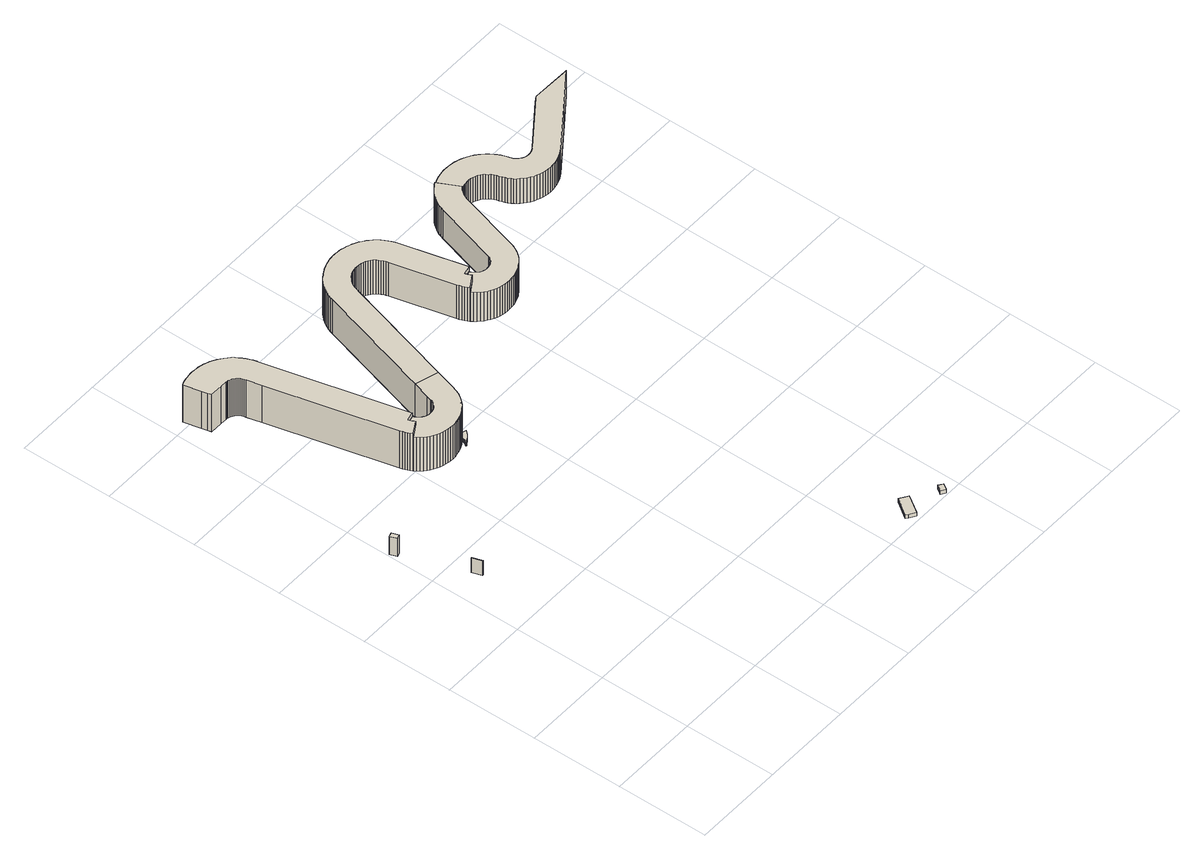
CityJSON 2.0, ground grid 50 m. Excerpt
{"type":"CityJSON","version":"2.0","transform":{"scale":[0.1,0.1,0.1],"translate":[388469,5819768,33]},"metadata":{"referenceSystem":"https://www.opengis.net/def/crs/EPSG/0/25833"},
"CityObjects":{
"building1":{"type":"Building","attributes":{"Gemeindeschluessel":"11000001","BezugspunktDach":"2200","function":"51009_1610","measuredHeight":11.94,"storeysAboveGround":0},"address":[{"country":"Germany","locality":"Berlin"}],"geometry":[{"type":"Solid","lod":"1","boundaries":[[[[0,1,2,3]],[[4,5,6,7]],[[4,7,3,2]],[[5,4,2,1]],[[6,5,1,0]],[[7,6,0,3]]]]}]},
"building2":{"type":"Building","attributes":{"name":"(II)","Gemeindeschluessel":"11000001","BezugspunktDach":"2200","function":"51009_1610","measuredHeight":9.49,"storeysAboveGround":0},"address":[{"country":"Germany","locality":"Berlin"}],"geometry":[{"type":"Solid","lod":"1","boundaries":[[[[8,9,10,11]],[[12,13,14,15]],[[12,15,11,10]],[[13,12,10,9]],[[14,13,9,8]],[[15,14,8,11]]]]}]},
"building3":{"type":"Building","attributes":{"Gemeindeschluessel":"11000001","function":"31001_1010"},"address":[{"country":"Germany","locality":"Berlin","thoroughfareNumber":"31, 33, 35, 37, 39, 41, 43","thoroughfareName":"Joachim-Karnatz-Allee"}],"children":["building3-1","building3-2"]},
"building3-1":{"type":"BuildingPart","attributes":{"BezugspunktDach":"2200","measuredHeight":24.38,"storeysAboveGround":8},"parents":["building3"],"geometry":[{"type":"MultiSurface","lod":"1","boundaries":[[[16,17,18,19,20,21,22,23,24,25,26,27,28,29,30,31,32,33,34,35,36,37,38,39,40,41,42,43,44,45,46,47,48,49,50,51,52,53,54,55,56,57,58,59,60,61,62,63,64,65,66,67,68,69,70,71,72,73,74,75]],[[76,77,78,79,80,81,82,83,84,85,86,87,88,89,90,91,92,93,94,95,96,97,98,99,100,101,102,103,104,105,106,107,108,109,110,111,112,113,114,115,116,117,118,119,120,121,122,123,124,125,126,127,128,129,130,131,132,133,134,135]],[[76,135,75,74]],[[77,76,74,73]],[[78,77,73,72]],[[79,78,72,71]],[[80,79,71,70]],[[81,80,70,69]],[[82,81,69,68]],[[83,82,68,67]],[[84,83,67,66]],[[85,84,66,65]],[[86,85,65,64]],[[87,86,64,63]],[[88,87,63,62]],[[89,88,62,61]],[[90,89,61,60]],[[91,90,60,59]],[[92,91,59,58]],[[93,92,58,57]],[[94,93,57,56]],[[95,94,56,55]],[[96,95,55,54]],[[97,96,54,53]],[[98,97,53,52]],[[99,98,52,51]],[[100,99,51,50]],[[101,100,50,49]],[[102,101,49,48]],[[103,102,48,47]],[[104,103,47,46]],[[105,104,46,45]],[[106,105,45,44]],[[136,137,44,43]],[[138,139,42,41]],[[140,138,41,40]],[[111,141,140,40,39]],[[142,141,111,39,38]],[[113,112,38,37]],[[114,113,37,36]],[[115,114,36,35]],[[116,115,35,34]],[[117,116,34,33]],[[118,117,33,32]],[[119,118,32,31]],[[120,119,31,30]],[[121,120,30,29]],[[122,121,29,28]],[[123,122,28,27]],[[124,123,27,26]],[[125,124,26,25]],[[126,125,25,24]],[[127,126,24,23]],[[128,127,23,22]],[[129,128,22,21]],[[130,129,21,20]],[[131,130,20,19]],[[132,131,19,18]],[[133,132,18,17]],[[134,133,17,16]],[[135,134,16,75]],[[107,106,137,136]],[[107,136,139,108]],[[109,108,143,139,138]],[[110,109,138,140]],[[110,140,141,111]],[[112,111,141,142]]]}]},
"building3-2":{"type":"BuildingPart","attributes":{"BezugspunktDach":"2200","measuredHeight":21.93,"storeysAboveGround":8},"parents":["building3"],"geometry":[{"type":"MultiSurface","lod":"1","boundaries":[[[144,145,146,147,148,149,150,151,152,153,154,155,156,157,158,159,160,161,162,163,164,165,166,167,168,169,170,171,172,173,174,175,176,177,178,179,180,181,182,183,184,185,186,187,188,189,190,191,192,193,194,195,196,197,198,199,200,201,202,203,204,205,137,136,139,138,140,141,142]],[[111,110,109,108,107,106,206,207,208,209,210,211,212,213,214,215,216,217,218,219,220,221,222,223,224,225,226,227,228,229,230,231,232,233,234,235,236,237,238,239,240,241,242,243,244,245,246,247,248,249,250,251,252,253,254,255,256,257,258,259,260,261,262,263,264,265,266,267,112]],[[112,142,112,111]],[[110,111,141,111,110,140]],[[109,110,109,138]],[[108,109,268,109,108,139]],[[206,106,137,205]],[[207,206,205,204]],[[208,207,204,203]],[[209,208,203,202]],[[210,209,202,201]],[[211,210,201,200]],[[212,211,200,199]],[[213,212,199,198]],[[214,213,198,197]],[[215,214,197,196]],[[216,215,196,195]],[[217,216,195,194]],[[218,217,194,193]],[[219,218,193,192]],[[220,219,192,191]],[[221,220,191,190]],[[222,221,190,189]],[[223,222,189,188]],[[224,223,188,187]],[[225,224,187,186]],[[226,225,186,185]],[[227,226,185,184]],[[228,227,184,183]],[[229,228,183,182]],[[230,229,182,181]],[[231,230,181,180]],[[232,231,180,179]],[[233,232,179,178]],[[234,233,178,177]],[[235,234,177,176]],[[236,235,176,175]],[[237,236,175,174]],[[238,237,174,173]],[[239,238,173,172]],[[240,239,172,171]],[[241,240,171,170]],[[242,241,170,169]],[[243,242,169,168]],[[244,243,168,167]],[[245,244,167,166]],[[246,245,166,165]],[[247,246,165,164]],[[248,247,164,163]],[[249,248,163,162]],[[250,249,162,161]],[[251,250,161,160]],[[252,251,160,159]],[[253,252,159,158]],[[254,253,158,157]],[[255,254,157,156]],[[256,255,156,155]],[[257,256,155,154]],[[258,257,154,153]],[[259,258,153,152]],[[260,259,152,151]],[[261,260,151,150]],[[262,261,150,149]],[[263,262,149,148]],[[264,263,148,147]],[[265,264,147,146]],[[266,265,146,145]],[[267,266,145,144]],[[112,267,144,142]],[[111,112,142,141,269]],[[140,138,109,110]],[[138,139,108,109,268]],[[107,108,139,136]],[[106,107,270,136,137]]]}]},
"building4":{"type":"Building","attributes":{"Gemeindeschluessel":"11000001","function":"31001_2500"},"address":[{"country":"Germany","locality":"Berlin","thoroughfareNumber":"31 (1)","thoroughfareName":"Joachim-Karnatz-Allee"}],"children":["building4-1","building4-2"]},
"building4-1":{"type":"BuildingPart","attributes":{"BezugspunktDach":"2200","measuredHeight":2.25,"storeysAboveGround":1},"parents":["building4"],"geometry":[{"type":"MultiSurface","lod":"1","boundaries":[[[271,272,273,274,275,276,277,278,279,280,281,282,283,284,285,286]],[[287,288,289,290,246,245,244,243,291,292,293,294,295,296,297,298]],[[287,298,286,285]],[[288,287,285,284]],[[289,288,284,283]],[[290,289,283,282]],[[246,290,282,281]],[[245,246,281,299,300]],[[244,245,280,300,301,279]],[[243,244,301,302]],[[291,243,278,277]],[[292,291,277,276]],[[293,292,276,275]],[[294,293,275,274]],[[295,294,274,273]],[[296,295,273,272]],[[297,296,272,271]],[[298,297,271,286]],[[300,299,281,280]],[[279,301,300,280]],[[302,301,279,278]]]}]},
"building4-2":{"type":"BuildingPart","attributes":{"BezugspunktDach":"2200","measuredHeight":21.9,"storeysAboveGround":1},"parents":["building4"],"geometry":[{"type":"MultiSurface","lod":"1","boundaries":[[[166,167,168,303,304,305,306,165]],[[307,308,309,310,302,301,300,299]],[[307,299,165,306]],[[308,307,306,305]],[[309,308,305,304]],[[310,309,304,303]],[[302,310,303,168]],[[301,279,278,302,168,167]],[[300,280,279,301,167,166]],[[281,280,166,165]],[[302,278,279,301]],[[301,279,280,300]],[[311,299,300,280,281]]]}]},
"building5":{"type":"Building","attributes":{"Gemeindeschluessel":"11000001","BezugspunktDach":"2200","function":"51009_1610","measuredHeight":2.27,"storeysAboveGround":0},"address":[{"country":"Germany","locality":"Berlin"}],"geometry":[{"type":"Solid","lod":"1","boundaries":[[[[312,313,314,315,316]],[[317,318,319,320,321]],[[317,321,316,315]],[[318,317,315,314]],[[319,318,314,313]],[[320,319,313,312]],[[321,320,312,316]]]]}]},
"building6":{"type":"Building","attributes":{"Gemeindeschluessel":"11000001","BezugspunktDach":"2200","function":"51009_1610","measuredHeight":2.33,"storeysAboveGround":0},"address":[{"country":"Germany","locality":"Berlin"}],"geometry":[{"type":"Solid","lod":"1","boundaries":[[[[322,323,324,325,326]],[[327,328,329,330,331]],[[327,331,326,325]],[[328,327,325,324]],[[329,328,324,323]],[[330,329,323,322]],[[331,330,322,326]]]]}]},
"building7":{"type":"Building","attributes":{"Gemeindeschluessel":"11000001","function":"31001_1010"},"address":[{"country":"Germany","locality":"Berlin","thoroughfareNumber":"1, 11, 13, 15, 17, 19, 21, 23, 25, 27, 29, 3, 5, 7, 9","thoroughfareName":"Joachim-Karnatz-Allee"}],"children":["building7-1","building7-2","building7-3"]},
"building7-1":{"type":"BuildingPart","attributes":{"BezugspunktDach":"2200","measuredHeight":22.11,"storeysAboveGround":7},"parents":["building7"],"geometry":[{"type":"MultiSurface","lod":"1","boundaries":[[[180,332,333,334,335,336,337,338,339,340,341,342,343,344,345,346,347,348,349,350,351,352,353,354,355,356,357,358,359,360,361,362,363,364,365,366,367,368,369,370,371,372,373,374,375,376,377,378,379,380,381,382,383,384,385,386,387,388,389,390,391,392,393,394,395,396,397,398,399,400,401,402,403,404,405,406,407,408,409,410,411,412,413,414,415,416,181]],[[417,418,419,420,421,422,423,424,425,426,427,428,429,430,431,432,433,434,435,436,437,438,439,440,441,442,443,444,445,446,447,448,449,450,451,452,453,454,455,456,457,458,459,460,461,462,463,464,465,466,467,468,469,470,471,472,473,474,475,476,477,478,479,480,481,482,483,484,485,486,487,488,489,490,491,492,493,494,495,496,497,498,499,500,501,502,503]],[[417,503,181,416]],[[418,417,416,415]],[[419,418,415,414]],[[420,419,414,413]],[[421,420,413,412]],[[422,421,412,411]],[[423,422,411,410]],[[424,423,410,409]],[[425,424,409,408]],[[426,425,408,407]],[[427,426,407,406]],[[428,427,406,405]],[[429,428,405,404]],[[430,429,404,403]],[[431,430,403,402]],[[432,431,402,401]],[[433,432,401,400]],[[434,433,400,399]],[[435,434,399,398]],[[436,435,398,397]],[[437,436,397,396]],[[438,437,396,395]],[[439,438,395,394]],[[440,439,394,393]],[[441,440,393,392]],[[442,441,392,391]],[[443,442,391,390]],[[444,443,390,389]],[[445,444,389,388]],[[446,445,388,387]],[[447,446,387,386]],[[448,447,386,385]],[[449,448,385,384]],[[450,449,384,383]],[[451,450,383,382]],[[452,451,382,381]],[[453,452,381,380]],[[454,453,380,379]],[[455,454,379,378]],[[456,455,378,377]],[[457,456,377,376]],[[458,457,376,375]],[[459,458,375,374]],[[460,459,374,373]],[[461,460,373,372]],[[462,461,504,372,371],[505,506,507,504]],[[508,507,371,370]],[[463,462,506,509]],[[510,508,509,511,512,464,463,370,369]],[[465,464,511,513,514,510,515,369,368]],[[516,514,368,367]],[[466,465,513,517]],[[518,516,517,519,467,466,367,366]],[[468,467,366,365]],[[469,468,365,364]],[[470,469,364,363]],[[471,470,363,362]],[[472,471,362,361]],[[473,472,361,360]],[[474,473,360,359]],[[475,474,359,358]],[[476,475,358,357]],[[477,476,357,356]],[[478,477,356,355]],[[479,478,355,354]],[[480,479,354,353]],[[481,480,353,352]],[[482,481,352,351]],[[483,482,351,350]],[[484,483,350,349]],[[485,484,349,348]],[[486,485,348,347]],[[487,486,347,346]],[[488,487,346,345]],[[489,488,345,344]],[[490,489,344,343]],[[491,490,343,342]],[[492,491,342,341]],[[493,492,341,340]],[[494,493,340,339]],[[495,494,339,338]],[[496,495,338,337]],[[497,496,337,336]],[[498,497,336,335]],[[499,498,335,334]],[[500,499,334,333]],[[501,500,333,332]],[[502,501,332,180]],[[503,502,180,181]],[[507,506,505,504]],[[509,506,507,508]],[[512,511,509,508,510]],[[515,510,514,513,511]],[[517,513,514,516]],[[519,517,516,518]]]}]},
"building7-2":{"type":"BuildingPart","attributes":{"BezugspunktDach":"2200","measuredHeight":18.82,"storeysAboveGround":7},"parents":["building7"],"geometry":[{"type":"MultiSurface","lod":"1","boundaries":[[[520,521,522,523,524,525,526,527,528,529,530,531,532,533,534,535,536,537,538,539,540,541,542,543,544,545,546,547,548,549,550,551,552,553,554,555,556,557,558,559,560,561,562,563,564,565,566,567,568,569,570,571,572,573,574,575,576,577,578,579,580,581,582,583,584,585,586,587,588,589,590,591,592,593,594,595,504,507,508,510,514,516,518]],[[517,513,511,509,506,505,596,597,598,599,600,601,602,603,604,605,606,607,608,609,610,611,612,613,614,615,616,617,618,619,620,621,622,623,624,625,626,627,628,629,630,631,632,633,634,635,636,637,638,639,640,641,642,643,644,645,646,647,648,649,650,651,652,653,654,655,656,657,658,659,660,661,662,663,664,665,666,667,668,669,670,671,519]],[[596,505,504,595]],[[597,596,595,594]],[[598,597,594,593]],[[599,598,593,592]],[[600,599,592,591]],[[601,600,591,590]],[[602,601,590,589]],[[603,602,589,588]],[[604,603,588,587]],[[605,604,587,586]],[[606,605,586,585]],[[607,606,585,584]],[[608,607,584,583]],[[609,608,583,582]],[[610,609,582,581]],[[611,610,581,580]],[[612,611,580,579]],[[613,612,579,578]],[[614,613,578,577]],[[615,614,577,576]],[[616,615,576,575]],[[617,616,575,574]],[[618,617,574,573]],[[619,618,573,572]],[[620,619,572,571]],[[621,620,571,570]],[[622,621,570,569]],[[623,622,569,568]],[[624,623,568,567]],[[625,624,567,566]],[[626,625,566,565]],[[627,626,565,564]],[[672,673,564,563]],[[628,627,674,675]],[[629,628,563,562]],[[630,629,562,561]],[[631,630,561,560]],[[632,631,560,559]],[[633,632,559,558]],[[634,633,558,557]],[[635,634,557,556]],[[636,635,556,555]],[[637,636,555,554]],[[638,637,554,553]],[[639,638,553,552]],[[640,639,552,551]],[[641,640,551,550]],[[642,641,550,549]],[[643,642,549,548]],[[644,643,548,547]],[[645,644,547,546]],[[646,645,546,545]],[[647,646,545,544]],[[648,647,544,543]],[[649,648,543,542]],[[650,649,542,541]],[[651,650,541,540]],[[652,651,540,539]],[[653,652,539,538]],[[654,653,538,537]],[[655,654,537,536]],[[656,655,536,535]],[[657,656,535,534]],[[658,657,534,533]],[[659,658,533,532]],[[660,659,532,531]],[[661,660,531,530]],[[662,661,530,529]],[[663,662,529,528]],[[664,663,528,527]],[[665,664,527,526]],[[666,665,526,525]],[[667,666,525,524]],[[668,667,524,523]],[[669,668,523,522]],[[670,669,522,521]],[[671,670,521,520]],[[519,671,520,518]],[[676,517,519,518,516]],[[513,517,677,516,514]],[[511,513,514,510]],[[509,511,510,508]],[[506,509,678,508,507]],[[506,679,507,504,505]],[[675,674,673,672]]]}]},
"building7-3":{"type":"BuildingPart","attributes":{"BezugspunktDach":"2200","measuredHeight":16.13,"storeysAboveGround":7},"parents":["building7"],"geometry":[{"type":"Solid","lod":"1","boundaries":[[[[672,680,681,682,683,684,685,686,687,688,689,690,691,692,693,694,695,696,697,698,699,700,701,702,703,704,705,706,707,708,709,710,711,712,713,714,715,716,717,718,719,720,721,722,723,724,725,726,727,728,729,730,731,732,733,734,735,736,737,738,739,740,741,742,743,744,745,746,747,748,749,750,751,752,753,754,755,756,757,758,759,760,761,762,763,764,765,766,767,768,769,770,771,772,773,673]],[[774,775,776,777,778,779,780,781,782,783,784,785,786,787,788,789,790,791,792,793,794,795,796,797,798,799,800,801,802,803,804,805,806,807,808,809,810,811,812,813,814,815,816,817,818,819,820,821,822,823,824,825,826,827,828,829,830,831,832,833,834,835,836,837,838,839,840,841,842,843,844,845,846,847,848,849,850,851,852,853,854,855,856,857,858,859,860,861,862,863,864,865,866,867,675,674]],[[774,674,673,773]],[[775,774,773,772]],[[776,775,772,771]],[[777,776,771,770]],[[778,777,770,769]],[[779,778,769,768]],[[780,779,768,767]],[[781,780,767,766]],[[782,781,766,765]],[[783,782,765,764]],[[784,783,764,763]],[[785,784,763,762]],[[786,785,762,761]],[[787,786,761,760]],[[788,787,760,759]],[[789,788,759,758]],[[790,789,758,757]],[[791,790,757,756]],[[792,791,756,755]],[[793,792,755,754]],[[794,793,754,753]],[[795,794,753,752]],[[796,795,752,751]],[[797,796,751,750]],[[798,797,750,749]],[[799,798,749,748]],[[800,799,748,747]],[[801,800,747,746]],[[802,801,746,745]],[[803,802,745,744]],[[804,803,744,743]],[[805,804,743,742]],[[806,805,742,741]],[[807,806,741,740]],[[808,807,740,739]],[[809,808,739,738]],[[810,809,738,737]],[[811,810,737,736]],[[812,811,736,735]],[[813,812,735,734]],[[814,813,734,733]],[[815,814,733,732]],[[816,815,732,731]],[[817,816,731,730]],[[818,817,730,729]],[[819,818,729,728]],[[820,819,728,727]],[[821,820,727,726]],[[822,821,726,725]],[[823,822,725,724]],[[824,823,724,723]],[[825,824,723,722]],[[826,825,722,721]],[[827,826,721,720]],[[828,827,720,719]],[[829,828,719,718]],[[830,829,718,717]],[[831,830,717,716]],[[832,831,716,715]],[[833,832,715,714]],[[834,833,714,713]],[[835,834,713,712]],[[836,835,712,711]],[[837,836,711,710]],[[838,837,710,709]],[[839,838,709,708]],[[840,839,708,707]],[[841,840,707,706]],[[842,841,706,705]],[[843,842,705,704]],[[844,843,704,703]],[[845,844,703,702]],[[846,845,702,701]],[[847,846,701,700]],[[848,847,700,699]],[[849,848,699,698]],[[850,849,698,697]],[[851,850,697,696]],[[852,851,696,695]],[[853,852,695,694]],[[854,853,694,693]],[[855,854,693,692]],[[856,855,692,691]],[[857,856,691,690]],[[858,857,690,689]],[[859,858,689,688]],[[860,859,688,687]],[[861,860,687,686]],[[862,861,686,685]],[[863,862,685,684]],[[864,863,684,683]],[[865,864,683,682]],[[866,865,682,681]],[[867,866,681,680]],[[675,867,680,672]],[[674,675,672,673]]]]}]}
},
"vertices":[
[18,1717,133],[40,1725,133],[26,1763,133],[4,1756,133],[26,1763,13],[40,1725,13],[18,1717,13],[4,1756,13],
[172,1339,102],[177,1341,102],[158,1394,102],[153,1392,102],[158,1394,7],[177,1341,7],[172,1339,7],[153,1392,7],
[107,2940,250],[114,2911,250],[119,2892,250],[188,2891,250],[224,2890,250],[231,2889,250],[237,2888,250],[246,2885,250],[255,2880,250],[263,2875,250],[270,2869,250],[276,2862,250],[282,2854,250],[286,2845,250],[289,2836,250],[291,2827,250],[311,2746,250],[475,2070,250],[479,2057,250],[483,2045,250],[488,2033,250],[493,2022,250],[500,2011,250],[569,2052,250],[564,2060,250],[560,2068,250],[557,2077,250],[554,2086,250],[602,2098,250],[601,2100,250],[594,2129,250],[417,2857,250],[416,2865,250],[411,2881,250],[405,2897,250],[398,2913,250],[390,2928,250],[381,2943,250],[371,2957,250],[361,2970,250],[349,2982,250],[336,2994,250],[323,3004,250],[309,3014,250],[294,3023,250],[279,3031,250],[264,3037,250],[250,3042,250],[235,3046,250],[219,3049,250],[204,3051,250],[190,3052,250],[176,3053,250],[163,3052,250],[149,3051,250],[135,3049,250],[122,3047,250],[109,3044,250],[97,3040,250],[84,3035,250],[97,3040,6],[109,3044,6],[122,3047,6],[135,3049,6],[149,3051,6],[163,3052,6],[176,3053,6],[190,3052,6],[204,3051,6],[219,3049,6],[235,3046,6],[250,3042,6],[264,3037,6],[279,3031,6],[294,3023,6],[309,3014,6],[323,3004,6],[336,2994,6],[349,2982,6],[361,2970,6],[371,2957,6],[381,2943,6],[390,2928,6],[398,2913,6],[405,2897,6],[411,2881,6],[416,2865,6],[417,2857,6],[594,2129,6],[601,2100,6],[602,2098,6],[554,2086,6],[557,2077,6],[560,2068,6],[564,2060,6],[569,2052,6],[500,2011,6],[493,2022,6],[488,2033,6],[483,2045,6],[479,2057,6],[475,2070,6],[311,2746,6],[291,2827,6],[289,2836,6],[286,2845,6],[282,2854,6],[276,2862,6],[270,2869,6],[263,2875,6],[255,2880,6],[246,2885,6],[237,2888,6],[231,2889,6],[224,2890,6],[188,2891,6],[119,2892,6],[114,2911,6],[107,2940,6],[84,3035,6],[554,2086,226],[602,2098,226],[560,2068,226],[557,2077,226],[564,2060,226],[569,2052,226],[500,2011,226],[557,2077,61],
[509,1997,226],[519,1985,226],[530,1973,226],[542,1963,226],[554,1953,226],[568,1944,226],[582,1936,226],[597,1930,226],[612,1925,226],[627,1921,226],[643,1918,226],[659,1916,226],[675,1916,226],[691,1917,226],[707,1919,226],[723,1923,226],[738,1928,226],[750,1932,226],[762,1938,226],[773,1944,226],[784,1951,226],[792,1957,226],[795,1959,226],[805,1967,226],[814,1976,226],[821,1984,226],[828,1993,226],[835,2002,226],[836,2003,226],[836,2004,226],[837,2005,226],[844,2016,226],[850,2027,226],[855,2039,226],[860,2051,226],[864,2063,226],[899,2182,226],[774,2219,226],[747,2125,226],[738,2097,226],[738,2095,226],[737,2093,226],[737,2092,226],[733,2083,226],[728,2076,226],[722,2069,226],[716,2062,226],[709,2057,226],[701,2053,226],[692,2049,226],[684,2047,226],[675,2046,226],[666,2046,226],[657,2047,226],[648,2049,226],[640,2053,226],[633,2057,226],[626,2062,226],[619,2068,226],[614,2074,226],[609,2082,226],[605,2089,226],[605,2089,6],[609,2082,6],[614,2074,6],[619,2068,6],[626,2062,6],[633,2057,6],[640,2053,6],[648,2049,6],[657,2047,6],[666,2046,6],[675,2046,6],[684,2047,6],[692,2049,6],[701,2053,6],[709,2057,6],[716,2062,6],[722,2069,6],[728,2076,6],[733,2083,6],[737,2092,6],[737,2093,6],[738,2095,6],[738,2097,6],[747,2125,6],[774,2219,6],[899,2182,6],[864,2063,6],[860,2051,6],[855,2039,6],[850,2027,6],[844,2016,6],[837,2005,6],[836,2004,6],[836,2003,6],[835,2002,6],[828,1993,6],[821,1984,6],[814,1976,6],[805,1967,6],[795,1959,6],[792,1957,6],[784,1951,6],[773,1944,6],[762,1938,6],[750,1932,6],[738,1928,6],[723,1923,6],[707,1919,6],[691,1917,6],[675,1916,6],[659,1916,6],[643,1918,6],[627,1921,6],[612,1925,6],[597,1930,6],[582,1936,6],[568,1944,6],[554,1953,6],[542,1963,6],[530,1973,6],[519,1985,6],[509,1997,6],[560,2068,61],[569,2052,128],[554,2086,116],
[779,1920,29],[790,1927,29],[801,1934,29],[811,1942,29],[821,1950,29],[830,1959,29],[839,1969,29],[814,1976,29],[805,1967,29],[795,1959,29],[792,1957,29],[790,1953,29],[788,1945,29],[785,1937,29],[781,1930,29],[777,1923,29],[781,1930,6],[785,1937,6],[788,1945,6],[790,1953,6],[839,1969,6],[830,1959,6],[821,1950,6],[811,1942,6],[801,1934,6],[790,1927,6],[779,1920,6],[777,1923,6],[792,1957,7],[795,1959,7],[805,1967,7],[814,1976,7],
[808,1978,226],[798,1969,226],[795,1964,226],[792,1958,226],[792,1958,7],[795,1964,7],[798,1969,7],[808,1978,7],[792,1957,18],
[1683,43,30],[1715,22,30],[1777,114,30],[1732,144,30],[1670,52,30],[1732,144,7],[1777,114,7],[1715,22,7],[1683,43,7],[1670,52,7],
[1915,7,31],[1936,38,31],[1912,55,31],[1897,32,31],[1891,23,31],[1897,32,7],[1912,55,7],[1936,38,7],[1915,7,7],[1891,23,7],
[1085,2817,226],[1089,2827,226],[1093,2837,226],[1098,2846,226],[1105,2854,226],[1111,2862,226],[1119,2869,226],[1127,2876,226],[1136,2882,226],[1142,2886,226],[1148,2889,226],[1155,2892,226],[1166,2895,226],[1178,2898,226],[1190,2899,226],[1202,2899,226],[1214,2898,226],[1226,2895,226],[1238,2892,226],[1249,2887,226],[1259,2881,226],[1269,2874,226],[1278,2866,226],[1286,2857,226],[1293,2847,226],[1300,2837,226],[1305,2826,226],[1309,2815,226],[1311,2803,226],[1393,2468,226],[1396,2455,226],[1401,2443,226],[1406,2431,226],[1412,2419,226],[1418,2408,226],[1487,2451,226],[1482,2459,226],[1478,2467,226],[1474,2476,226],[1472,2485,226],[1519,2496,226],[1519,2497,226],[1519,2498,226],[1519,2499,226],[1436,2842,226],[1431,2858,226],[1425,2875,226],[1418,2890,226],[1410,2905,226],[1401,2920,226],[1391,2933,226],[1380,2947,226],[1368,2959,226],[1356,2970,226],[1342,2981,226],[1328,2991,226],[1313,2999,226],[1298,3007,226],[1285,3012,226],[1271,3017,226],[1257,3021,226],[1243,3025,226],[1228,3027,226],[1214,3028,226],[1198,3029,226],[1182,3029,226],[1166,3027,226],[1150,3025,226],[1135,3021,226],[1119,3017,226],[1104,3011,226],[1094,3007,226],[1085,3002,226],[1075,2997,226],[1061,2988,226],[1046,2978,226],[1033,2967,226],[1021,2955,226],[1009,2943,226],[998,2929,226],[988,2915,226],[980,2900,226],[972,2884,226],[965,2868,226],[960,2852,226],[960,2852,4],[965,2868,4],[972,2884,4],[980,2900,4],[988,2915,4],[998,2929,4],[1009,2943,4],[1021,2955,4],[1033,2967,4],[1046,2978,4],[1061,2988,4],[1075,2997,4],[1085,3002,4],[1094,3007,4],[1104,3011,4],[1119,3017,4],[1135,3021,4],[1150,3025,4],[1166,3027,4],[1182,3029,4],[1198,3029,4],[1214,3028,4],[1228,3027,4],[1243,3025,4],[1257,3021,4],[1271,3017,4],[1285,3012,4],[1298,3007,4],[1313,2999,4],[1328,2991,4],[1342,2981,4],[1356,2970,4],[1368,2959,4],[1380,2947,4],[1391,2933,4],[1401,2920,4],[1410,2905,4],[1418,2890,4],[1425,2875,4],[1431,2858,4],[1436,2842,4],[1519,2499,4],[1519,2498,4],[1519,2497,4],[1519,2496,4],[1472,2485,4],[1474,2476,4],[1478,2467,4],[1482,2459,4],[1487,2451,4],[1418,2408,4],[1412,2419,4],[1406,2431,4],[1401,2443,4],[1396,2455,4],[1393,2468,4],[1311,2803,4],[1309,2815,4],[1305,2826,4],[1300,2837,4],[1293,2847,4],[1286,2857,4],[1278,2866,4],[1269,2874,4],[1259,2881,4],[1249,2887,4],[1238,2892,4],[1226,2895,4],[1214,2898,4],[1202,2899,4],[1190,2899,4],[1178,2898,4],[1166,2895,4],[1155,2892,4],[1148,2889,4],[1142,2886,4],[1136,2882,4],[1127,2876,4],[1119,2869,4],[1111,2862,4],[1105,2854,4],[1098,2846,4],[1093,2837,4],[1089,2827,4],[1085,2817,4],[899,2182,4],[774,2219,4],[1519,2496,194],[1519,2496,5],[1472,2485,5],[1472,2485,194],[1474,2476,194],[1474,2476,5],[1478,2467,194],[1478,2467,5],[1478,2467,178],[1482,2459,5],[1482,2459,194],[1478,2467,147],[1487,2451,194],[1487,2451,5],[1418,2408,194],[1418,2408,5],
[1428,2395,194],[1438,2382,194],[1449,2371,194],[1461,2360,194],[1473,2351,194],[1487,2342,194],[1501,2335,194],[1515,2328,194],[1530,2323,194],[1546,2319,194],[1561,2316,194],[1577,2315,194],[1593,2315,194],[1609,2316,194],[1625,2318,194],[1640,2322,194],[1655,2326,194],[1668,2331,194],[1680,2337,194],[1691,2343,194],[1703,2351,194],[1713,2359,194],[1723,2367,194],[1733,2376,194],[1740,2384,194],[1746,2392,194],[1752,2400,194],[1754,2402,194],[1755,2404,194],[1756,2406,194],[1762,2416,194],[1768,2426,194],[1773,2437,194],[1777,2448,194],[1781,2459,194],[1877,2789,194],[1880,2800,194],[1885,2811,194],[1890,2822,194],[1896,2831,194],[1903,2840,194],[1911,2849,194],[1920,2856,194],[1930,2863,194],[1870,2978,194],[1855,2970,194],[1842,2960,194],[1829,2949,194],[1816,2937,194],[1805,2925,194],[1794,2912,194],[1785,2898,194],[1776,2884,194],[1768,2869,194],[1762,2853,194],[1756,2837,194],[1654,2490,194],[1650,2482,194],[1646,2474,194],[1640,2467,194],[1634,2461,194],[1626,2456,194],[1619,2451,194],[1610,2448,194],[1602,2446,194],[1593,2445,194],[1584,2444,194],[1575,2446,194],[1566,2448,194],[1558,2451,194],[1550,2455,194],[1543,2460,194],[1537,2466,194],[1531,2473,194],[1526,2480,194],[1522,2488,194],[1522,2488,5],[1526,2480,5],[1531,2473,5],[1537,2466,5],[1543,2460,5],[1550,2455,5],[1558,2451,5],[1566,2448,5],[1575,2446,5],[1584,2444,5],[1593,2445,5],[1602,2446,5],[1610,2448,5],[1619,2451,5],[1626,2456,5],[1634,2461,5],[1640,2467,5],[1646,2474,5],[1650,2482,5],[1654,2490,5],[1756,2837,5],[1762,2853,5],[1768,2869,5],[1776,2884,5],[1785,2898,5],[1794,2912,5],[1805,2925,5],[1816,2937,5],[1829,2949,5],[1842,2960,5],[1855,2970,5],[1870,2978,5],[1930,2863,5],[1920,2856,5],[1911,2849,5],[1903,2840,5],[1896,2831,5],[1890,2822,5],[1885,2811,5],[1880,2800,5],[1877,2789,5],[1781,2459,5],[1777,2448,5],[1773,2437,5],[1768,2426,5],[1762,2416,5],[1756,2406,5],[1755,2404,5],[1754,2402,5],[1752,2400,5],[1746,2392,5],[1740,2384,5],[1733,2376,5],[1723,2367,5],[1713,2359,5],[1703,2351,5],[1691,2343,5],[1680,2337,5],[1668,2331,5],[1655,2326,5],[1640,2322,5],[1625,2318,5],[1609,2316,5],[1593,2315,5],[1577,2315,5],[1561,2316,5],[1546,2319,5],[1530,2323,5],[1515,2328,5],[1501,2335,5],[1487,2342,5],[1473,2351,5],[1461,2360,5],[1449,2371,5],[1438,2382,5],[1428,2395,5],[1930,2863,169],[1870,2978,169],[1870,2978,8],[1930,2863,8],[1487,2451,166],[1487,2451,44],[1474,2476,100],[1472,2485,133],
[1936,2867,169],[1943,2870,169],[1950,2873,169],[1962,2877,169],[1974,2879,169],[1987,2880,169],[1999,2880,169],[2012,2879,169],[2024,2876,169],[2036,2871,169],[2047,2866,169],[2058,2859,169],[2068,2851,169],[2077,2843,169],[2085,2833,169],[2092,2822,169],[2098,2811,169],[2102,2799,169],[2105,2786,169],[2110,2773,169],[2115,2760,169],[2120,2748,169],[2127,2735,169],[2135,2724,169],[2143,2713,169],[2154,2701,169],[2165,2690,169],[2178,2679,169],[2191,2670,169],[2205,2662,169],[2220,2655,169],[2235,2649,169],[2250,2644,169],[2266,2641,169],[2282,2639,169],[2298,2638,169],[2315,2639,169],[2331,2641,169],[2347,2644,169],[2362,2648,169],[2377,2654,169],[2392,2661,169],[2406,2669,169],[2420,2678,169],[2670,2857,169],[2829,2971,169],[2818,2971,169],[2772,2972,169],[2613,2976,169],[2584,2956,169],[2346,2785,169],[2339,2779,169],[2331,2775,169],[2322,2771,169],[2313,2769,169],[2304,2768,169],[2295,2768,169],[2286,2769,169],[2277,2772,169],[2268,2775,169],[2260,2780,169],[2253,2786,169],[2246,2792,169],[2241,2800,169],[2236,2808,169],[2233,2816,169],[2228,2833,169],[2223,2850,169],[2216,2866,169],[2208,2882,169],[2199,2897,169],[2189,2911,169],[2178,2925,169],[2166,2938,169],[2154,2950,169],[2140,2961,169],[2126,2971,169],[2111,2980,169],[2095,2988,169],[2081,2994,169],[2067,2999,169],[2053,3003,169],[2038,3006,169],[2023,3008,169],[2009,3010,169],[1994,3010,169],[1978,3010,169],[1961,3009,169],[1946,3006,169],[1930,3003,169],[1914,2998,169],[1899,2993,169],[1889,2988,169],[1879,2984,169],[1879,2984,8],[1889,2988,8],[1899,2993,8],[1914,2998,8],[1930,3003,8],[1946,3006,8],[1961,3009,8],[1978,3010,8],[1994,3010,8],[2009,3010,8],[2023,3008,8],[2038,3006,8],[2053,3003,8],[2067,2999,8],[2081,2994,8],[2095,2988,8],[2111,2980,8],[2126,2971,8],[2140,2961,8],[2154,2950,8],[2166,2938,8],[2178,2925,8],[2189,2911,8],[2199,2897,8],[2208,2882,8],[2216,2866,8],[2223,2850,8],[2228,2833,8],[2233,2816,8],[2236,2808,8],[2241,2800,8],[2246,2792,8],[2253,2786,8],[2260,2780,8],[2268,2775,8],[2277,2772,8],[2286,2769,8],[2295,2768,8],[2304,2768,8],[2313,2769,8],[2322,2771,8],[2331,2775,8],[2339,2779,8],[2346,2785,8],[2584,2956,8],[2613,2976,8],[2772,2972,8],[2818,2971,8],[2829,2971,8],[2670,2857,8],[2420,2678,8],[2406,2669,8],[2392,2661,8],[2377,2654,8],[2362,2648,8],[2347,2644,8],[2331,2641,8],[2315,2639,8],[2298,2638,8],[2282,2639,8],[2266,2641,8],[2250,2644,8],[2235,2649,8],[2220,2655,8],[2205,2662,8],[2191,2670,8],[2178,2679,8],[2165,2690,8],[2154,2701,8],[2143,2713,8],[2135,2724,8],[2127,2735,8],[2120,2748,8],[2115,2760,8],[2110,2773,8],[2105,2786,8],[2102,2799,8],[2098,2811,8],[2092,2822,8],[2085,2833,8],[2077,2843,8],[2068,2851,8],[2058,2859,8],[2047,2866,8],[2036,2871,8],[2024,2876,8],[2012,2879,8],[1999,2880,8],[1987,2880,8],[1974,2879,8],[1962,2877,8],[1950,2873,8],[1943,2870,8],[1936,2867,8]
]}
